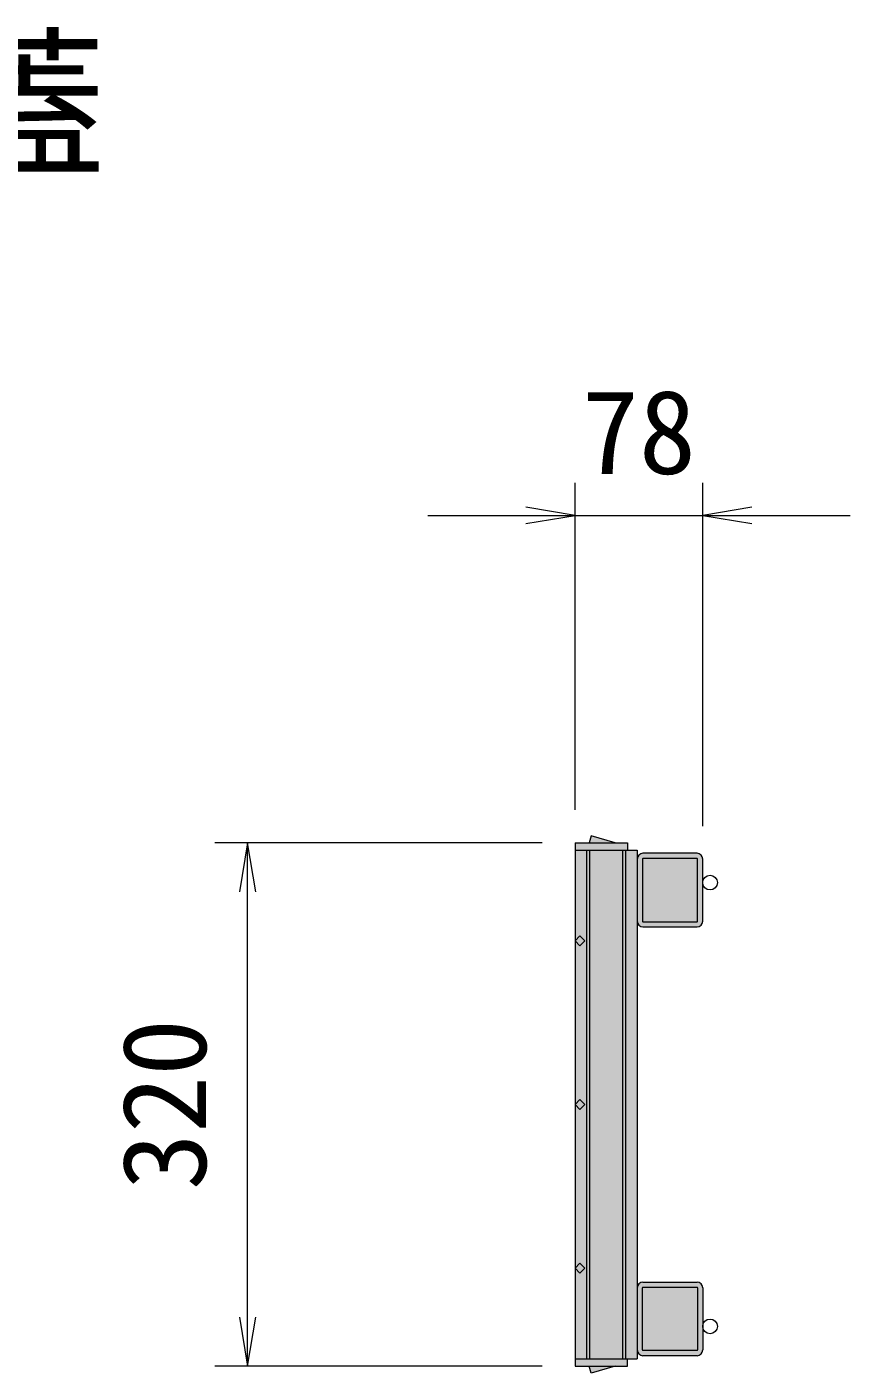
# Model space of a CAD drawing. Units: millimetres at full size, sheet at 1:20, with parts at other scales. Extents: x 0 to 19397, y -2099 to 11880.
# Drawn here: x 12151 to 12654, y 8729 to 9552 of the extents above; entities that cross this region are included whole.
import ezdxf
from ezdxf.enums import TextEntityAlignment as Align

# ---------------------------------------------------------------- set-up
doc = ezdxf.new("R2010")
doc.units = ezdxf.units.MM
doc.header["$LTSCALE"] = 20
for name, color, linetype, lineweight in [('D-BGD', 8, 'Continuous', 13), ('D-STR-DIM', 7, 'Continuous', 13), ('V-nasSTD', 11, 'Continuous', 25)]:
    doc.layers.add(name, color=color, linetype=linetype, lineweight=lineweight)
doc.layers.add('D-TTL-TXT', color=7, linetype='Continuous')
doc.styles.add('ＭＳ ゴシック', font='')
doc.styles.get('ＭＳ ゴシック').set_extended_font_data('MS Gothic')

# ---------------------------------------------------------------- blocks, each defined once
blk = doc.blocks.new('open_arrow')
at = {"color": 0, "linetype": 'Continuous', "lineweight": -2}
blk.add_lwpolyline([(7.5, 1.25), (0, 0), (7.5, -1.25)], dxfattribs=at)

msp = doc.modelspace()

# ---------------------------------------------------------------- hatches: boundary and pattern name
at = {"layer": 'V-nasSTD'}
for points in [[(12510.49, 8733.43), (12495.85, 8729.29), (12494.68, 8733.43), (12485.99, 8733.43), (12485.99, 9053.43), (12494.68, 9053.43), (12495.85, 9057.58), (12510.49, 9053.43), (12517.99, 9053.43), (12517.99, 9048.93), (12523.99, 9048.93), (12523.99, 8737.93), (12517.99, 8737.93), (12517.99, 8733.43), (12485.99, 8733.43)], [(12527.49, 9001.93), (12560.49, 9001.93, 0.41421), (12563.99, 9005.43), (12563.99, 9043.43, 0.41421), (12560.49, 9046.93), (12527.49, 9046.93, 0.41421), (12523.99, 9043.43), (12523.99, 9005.43, 0.41421)], [(12527.49, 8739.93), (12560.49, 8739.93, 0.41421), (12563.99, 8743.43), (12563.99, 8781.43, 0.41421), (12560.49, 8784.93), (12527.49, 8784.93, 0.41421), (12523.99, 8781.43), (12523.99, 8743.43, 0.41421)]]:
    msp.add_hatch(color=256, dxfattribs=at).paths.add_polyline_path(points)

# ---------------------------------------------------------------- linework, layer by layer
at = {"layer": 'D-BGD'}
for p, q in [((12485.99, 9053.43), (12485.99, 8733.43)), ((12485.99, 9053.43), (12517.99, 9053.43)), ((12495.85, 9057.58), (12494.68, 9053.43)), ((12510.49, 9053.43), (12495.85, 9057.58)), ((12517.99, 9053.43), (12517.99, 9048.93)), ((12485.99, 9048.93), (12523.99, 9048.93)), ((12492.99, 9048.93), (12492.99, 8737.93)), ((12494.99, 8737.93), (12494.99, 9048.93)), ((12514.99, 9048.93), (12514.99, 8737.93)), ((12516.99, 8737.93), (12516.99, 9048.93)), ((12523.99, 9048.93), (12523.99, 8737.93)), ((12527.19, 9043.43), (12527.19, 9005.43)), ((12560.49, 9046.93), (12527.49, 9046.93)), ((12560.49, 9043.73), (12527.49, 9043.73)), ((12560.79, 9005.43), (12560.79, 9043.43)), ((12563.99, 9005.43), (12563.99, 9043.43)), ((12527.49, 9005.13), (12560.49, 9005.13)), ((12527.49, 9001.93), (12560.49, 9001.93)), ((12488.99, 8996.43), (12485.99, 8993.43)), ((12485.99, 8993.43), (12488.99, 8990.43)), ((12491.99, 8993.43), (12488.99, 8996.43)), ((12488.99, 8990.43), (12491.99, 8993.43)), ((12488.99, 8896.43), (12485.99, 8893.43)), ((12485.99, 8893.43), (12488.99, 8890.43)), ((12491.99, 8893.43), (12488.99, 8896.43)), ((12488.99, 8890.43), (12491.99, 8893.43)), ((12488.99, 8796.43), (12485.99, 8793.43)), ((12491.99, 8793.43), (12488.99, 8796.43)), ((12485.99, 8793.43), (12488.99, 8790.43)), ((12488.99, 8790.43), (12491.99, 8793.43)), ((12527.19, 8743.43), (12527.19, 8781.43)), ((12527.49, 8784.93), (12560.49, 8784.93)), ((12527.49, 8781.73), (12560.49, 8781.73)), ((12560.79, 8781.43), (12560.79, 8743.43)), ((12563.99, 8781.43), (12563.99, 8743.43)), ((12485.99, 8737.93), (12523.99, 8737.93)), ((12517.99, 8733.43), (12517.99, 8737.93)), ((12560.49, 8743.13), (12527.49, 8743.13)), ((12560.49, 8739.93), (12527.49, 8739.93)), ((12485.99, 8733.43), (12517.99, 8733.43)), ((12495.85, 8729.29), (12494.68, 8733.43)), ((12510.49, 8733.43), (12495.85, 8729.29))]:
    msp.add_line(p, q, dxfattribs=at)
for centre in [(12568.49, 9029.07), (12568.49, 8757.8)]:
    msp.add_circle(centre, 4.5, dxfattribs=at)
for centre, radius, start, end in [((12527.49, 9043.43), 3.5, 90, 180), ((12527.49, 9043.43), 0.3, 90, 180), ((12560.49, 9043.43), 3.5, 0, 90), ((12560.49, 9043.43), 0.3, 0, 90), ((12527.49, 9005.43), 3.5, 180, 270), ((12527.49, 9005.43), 0.3, 180, 270), ((12560.49, 9005.43), 3.5, 270, 0), ((12560.49, 9005.43), 0.3, 270, 0), ((12527.49, 8781.43), 3.5, 90, 180), ((12527.49, 8781.43), 0.3, 90, 180), ((12560.49, 8781.43), 3.5, 0, 90), ((12560.49, 8781.43), 0.3, 0, 90), ((12527.49, 8743.43), 3.5, 180, 270), ((12527.49, 8743.43), 0.3, 180, 270), ((12560.49, 8743.43), 3.5, 270, 0), ((12560.49, 8743.43), 0.3, 270, 0)]:
    msp.add_arc(centre, radius, start, end, dxfattribs=at)
at = {"layer": 'D-STR-DIM'}
for p, q in [((12485.99, 9073.43), (12485.99, 9273.43)), ((12563.99, 9063.43), (12563.99, 9273.43)), ((12395.99, 9253.43), (12653.99, 9253.43)), ((12465.99, 9053.43), (12265.99, 9053.43)), ((12285.99, 8733.43), (12285.99, 9053.43)), ((12465.99, 8733.43), (12265.99, 8733.43))]:
    msp.add_line(p, q, dxfattribs=at)

# ---------------------------------------------------------------- block references
at = {"layer": 'D-STR-DIM', "xscale": 4, "yscale": 4}
for p, rotation in [((12485.99, 9253.43), 180), ((12285.99, 9053.43), 270), ((12285.99, 8733.43), 90)]:
    msp.add_blockref('open_arrow', p, dxfattribs=dict(at, rotation=rotation))
msp.add_blockref('open_arrow', (12563.99, 9253.43), dxfattribs=at)

# ---------------------------------------------------------------- texts
at = {"layer": 'D-STR-DIM', "style": 'ＭＳ ゴシック'}
msp.add_text('78', height=51.32, dxfattribs=at).set_placement((12524.99, 9263.43), align=Align.BOTTOM_CENTER)
msp.add_text('320', height=51.32, rotation=90, dxfattribs=at).set_placement((12275.99, 8893.43), align=Align.BOTTOM_CENTER)
at = {"layer": 'D-TTL-TXT', "style": 'ＭＳ ゴシック'}
msp.add_text('グレーチング蓋', height=73.31, dxfattribs=at).set_placement((11849.95, 9445.99), align=Align.BOTTOM_CENTER)

doc.saveas('drawing.dxf')
